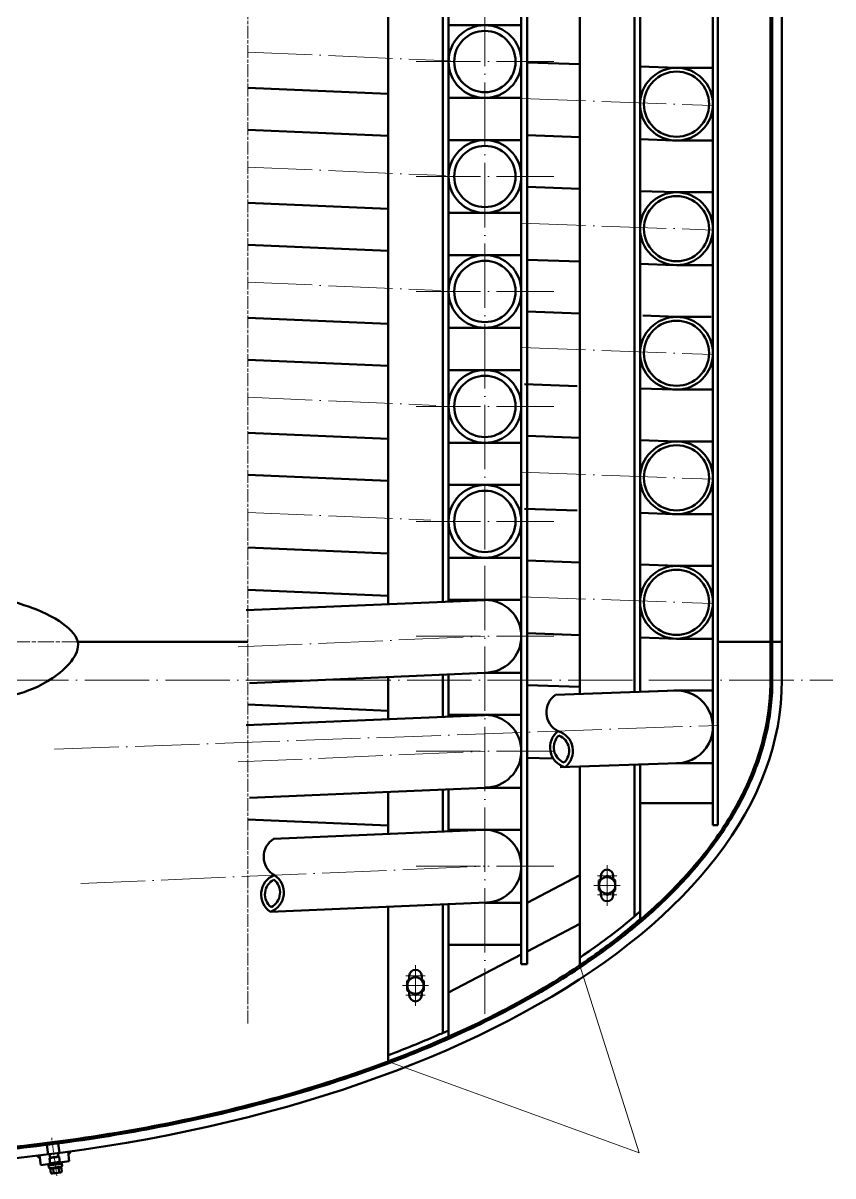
# Model space of a CAD drawing. Header units: millimetres. Extents: x 17368 to 100025, y -24769 to 12950.
# Drawn here: x 65936 to 66782, y -627 to 577 of the extents above; entities that cross this region are included whole.
import ezdxf

# ---------------------------------------------------------------- set-up
doc = ezdxf.new("R2010")
doc.units = ezdxf.units.MM
doc.header["$LTSCALE"] = 2.8
for name, pattern in [('ACAD_ISO04W100', [30, 24, -3, 0, -3]), ('AM_ISO08W050', [18, 12, -1.5, 3, -1.5]), ('AM_ISO08W050x2', [9, 6, -0.75, 1.5, -0.75]), ('DASHDOT', [30.5, 24, -3, 0.5, -3])]:
    doc.linetypes.add(name, pattern=pattern)
doc.layers.get('0').update_dxf_attribs({"lineweight": 50})
for name, color, linetype, lineweight in [('AM_0N', 7, 'Continuous', 50), ('AM_4', 3, 'Continuous', 15), ('AM_4N', 3, 'Continuous', 15), ('AM_7N', 4, 'AM_ISO08W050', 15), ('DASH_DOT_LINE', 255, 'DASHDOT', 15), ('dim', 7, 'Continuous', 15), ('draw', 7, 'Continuous', 15), ('red', 1, 'ACAD_ISO04W100', 15), ('细实线', 5, 'Continuous', 15)]:
    doc.layers.add(name, color=color, linetype=linetype, lineweight=lineweight)

# ---------------------------------------------------------------- blocks, each defined once
blk = doc.blocks.new('A$C07E01CA7')
at = {"color": 7, "linetype": 'Continuous', "lineweight": 50}
for p, q in [((0, 9.9), (-8.6, 5)), ((-8.6, 5), (-8.6, -5)), ((8.6, 5), (0, 9.9)), ((8.6, -5), (8.6, 5)), ((-8.6, -5), (0, -9.9)), ((0, -9.9), (8.6, -5))]:
    blk.add_line(p, q, dxfattribs=at)
blk.add_circle((0, 0), 8.6, dxfattribs=at)
at = {"layer": 'DASH_DOT_LINE', "color": 1, "linetype": 'DASHDOT', "lineweight": 15}
for p, q in [((-8.3, 0), (8.3, 0)), ((0, 8.3), (0, -8.3))]:
    blk.add_line(p, q, dxfattribs=at)

msp = doc.modelspace()

# ---------------------------------------------------------------- hatches: boundary and pattern name
at = {"layer": 'dim'}
h = msp.add_hatch(dxfattribs=at)
h.set_pattern_fill('ANSI37', color=256, scale=0.1, angle=-7.62934529, style=0)
h.set_pattern_definition([(142.6320977, (98902.48463, 9645.2981), (0.192700499, 0.2523346344), []), (52.6320977, (98902.48463, 9645.2981), (0.2523346344, -0.192700499), [])])
h.paths.add_polyline_path([(65986.17823, -601.3167), (65983.60116, -604.68884), (65983.20273, -601.71542)])
h = msp.add_hatch(dxfattribs=at)
h.set_pattern_fill('ANSI37', color=256, scale=0.1, angle=-7.62934529, style=0)
h.set_pattern_definition([(142.6320977, (98892.5732, 9644.20023), (0.192700499, 0.2523346344), []), (52.6320977, (98892.5732, 9644.20023), (0.2523346344, -0.192700499), [])])
h.paths.add_polyline_path([(65953.86691, -608.44294), (65950.49297, -605.86823), (65953.46848, -605.46952)])

# ---------------------------------------------------------------- linework, layer by layer
for p, q in [((66716.3313, 2335.41), (66716.3313, -69.59)), ((66718.3313, 2335.41), (66718.3313, -69.59)), ((66728.3313, 2340.41), (66728.3313, -69.59)), ((66374.35605, 2062.84021), (66374.35605, -27.73065)), ((66380.35605, 2062.84021), (66380.35605, -27.47351)), ((66517.35605, 2062.84021), (66517.35605, -123.83945)), ((66574.35605, 2062.84021), (66574.35605, -121.77876)), ((66580.35605, 2062.84021), (66580.35605, -121.56185)), ((66656.30951, 1811.81105), (66656.30951, -260.74392)), ((66661.30951, 1811.81105), (66661.30951, -260.74392)), ((66456.30951, 1646.25469), (66456.30951, -405.95465)), ((66462.30951, 1646.25469), (66462.30951, -405.95465)), ((66317.35605, 1165.1635), (66317.35605, -30.17351)), ((66380.35605, 574.33943), (66456.30951, 574.33943)), ((66517.35605, 533.45738), (66462.30951, 535.44517)), ((66618.3313, 529.81105), (66580.35605, 531.18238)), ((66618.3313, 529.81105), (66656.30951, 529.81105)), ((66170.8828, 508.90948), (66317.35605, 502.63205)), ((66380.35605, 498.30454), (66456.30951, 498.30454)), ((66170.8828, 464.97924), (66317.35605, 458.70182)), ((66517.35605, 457.45738), (66462.30951, 459.44517)), ((66380.35605, 454.33943), (66456.30951, 454.33943)), ((66615.59043, 453.91002), (66580.35605, 455.18238)), ((66618.3313, 453.81105), (66656.30951, 453.81105)), ((66517.35605, 403.45738), (66462.30951, 405.44517)), ((66618.3313, 399.81105), (66580.35605, 401.18238)), ((66618.3313, 399.81105), (66656.30951, 399.81105)), ((66170.8828, 388.90948), (66317.35605, 382.63205)), ((66380.35605, 378.30454), (66456.30951, 378.30454)), ((66170.8828, 344.97924), (66317.35605, 338.70182)), ((66380.35605, 334.33943), (66456.30951, 334.33943)), ((66517.35605, 327.45738), (66462.30951, 329.44517)), ((66615.59043, 323.91002), (66580.35605, 325.18238)), ((66618.3313, 323.81105), (66656.30951, 323.81105)), ((66170.8828, 268.90948), (66317.35605, 262.63205)), ((66517.35605, 273.45738), (66462.30951, 275.44517)), ((66618.3313, 269.81105), (66583.09692, 271.0834)), ((66616.38384, 269.88137), (66654.36205, 269.88137)), ((66380.35605, 258.30454), (66456.30951, 258.30454)), ((66170.8828, 224.97924), (66317.35605, 218.70182)), ((66380.35605, 214.33943), (66456.30951, 214.33943)), ((66514.6134, 197.50688), (66459.56685, 199.49467)), ((66615.59043, 193.91002), (66580.35605, 195.18238)), ((66618.3313, 193.81105), (66656.30951, 193.81105)), ((66170.8828, 148.90948), (66317.35605, 142.63205)), ((66517.35605, 143.45738), (66462.30951, 145.44517)), ((66380.35605, 138.30454), (66456.30951, 138.30454)), ((66618.3313, 139.81105), (66580.35605, 141.1829)), ((66618.3313, 139.81105), (66656.30951, 139.81105)), ((66170.8828, 104.97924), (66317.35605, 98.70182)), ((66380.35605, 94.33943), (66456.30951, 94.33943)), ((66514.6134, 67.50688), (66459.56685, 69.49467)), ((66615.59043, 63.91002), (66580.35605, 65.18238)), ((66618.3313, 63.81105), (66656.30951, 63.81105)), ((66170.8828, 28.90948), (66317.35605, 22.63205)), ((66380.35605, 18.30454), (66456.30951, 18.30454)), ((66517.35605, 13.45877), (66462.30951, 15.44732)), ((66618.3313, 9.81105), (66580.35605, 11.1829)), ((66618.3313, 9.81105), (66656.30951, 9.81105)), ((66170.8828, -15.02076), (66317.35605, -21.29818)), ((66169.25572, -36.52067), (66418.3313, -25.846)), ((66380.35605, -25.66057), (66456.30951, -25.66057)), ((66380.35605, -25.66057), (66456.30951, -25.66057)), ((65993.3313, -69.59), (66170.8828, -69.59)), ((66517.35605, -62.48385), (66462.30951, -60.50437)), ((66619.70211, -66.16422), (66580.35605, -64.74933)), ((66618.3313, -66.18895), (66656.30951, -66.18895)), ((66661.30951, -69.59), (66728.3313, -69.59)), ((66716.3313, -69.59), (66716.3313, -109.59)), ((66718.3313, -69.59), (66718.3313, -109.59)), ((66728.3313, -69.59), (66728.3313, -109.59)), ((66172.50988, -112.45097), (66418.3313, -101.91576)), ((66317.35605, -106.24327), (66317.35605, -150.17351)), ((66374.35605, -103.80042), (66374.35605, -147.73065)), ((66380.35605, -103.54327), (66380.35605, -147.47351)), ((66418.3313, -101.69546), (66456.30951, -101.69546)), ((66517.35605, -116.54262), (66462.30951, -114.55483)), ((66491.98737, -124.75659), (66618.3313, -120.18895)), ((66618.3313, -120.18895), (66580.35605, -121.56028)), ((66618.3313, -120.18895), (66656.30951, -120.18895)), ((66170.8828, -135.02076), (66317.35605, -141.29818)), ((66169.25572, -156.52067), (66418.3313, -145.846)), ((66380.35605, -145.66057), (66456.30951, -145.66057)), ((66462.30951, -190.46977), (66487.85781, -191.39411)), ((66496.89854, -200.40119), (66619.70211, -196.16422)), ((66517.35605, -199.69537), (66517.35605, -407.15979)), ((66574.35605, -197.72875), (66574.35605, -356.15173)), ((66580.35605, -197.52174), (66580.35605, -358.92312)), ((66618.3313, -196.18895), (66656.30951, -196.18895)), ((66172.50988, -232.45097), (66418.3313, -221.91576)), ((66317.35605, -226.24327), (66317.35605, -269.9532)), ((66374.35605, -223.80042), (66374.35605, -267.51035)), ((66380.35605, -223.54327), (66380.35605, -267.2532)), ((66418.3313, -221.69546), (66456.30951, -221.69546)), ((66580.35605, -237.8791), (66656.30951, -237.8791)), ((66170.8828, -255.02076), (66317.35605, -261.29818)), ((66656.30951, -260.74392), (66661.30951, -260.74392)), ((66197.83071, -275.07572), (66416.70422, -265.69542)), ((66380.35605, -265.66057), (66456.30951, -265.66057)), ((66462.30951, -341.96509), (66517.35605, -313.17487)), ((66539.35605, -313.6605), (66539.35605, -317.48828)), ((66552.35605, -313.6605), (66552.35605, -317.48828)), ((66539.35605, -329.83272), (66539.35605, -333.6605)), ((66552.35605, -329.83272), (66552.35605, -333.6605)), ((66194.6442, -351.28205), (66419.95838, -341.62572)), ((66317.35605, -346.02297), (66317.35605, -507.39561)), ((66374.35605, -343.58011), (66374.35605, -477.72815)), ((66380.35605, -343.32297), (66380.35605, -481.63687)), ((66418.3313, -341.73034), (66456.30951, -341.73034)), ((66462.30951, -392.74826), (66517.35605, -363.95804)), ((66380.35605, -385.69546), (66456.30951, -385.69546)), ((66380.35605, -435.61122), (66456.30951, -395.88635)), ((66456.30951, -405.95465), (66462.30951, -405.95465)), ((66339.35605, -418.26369), (66339.35605, -422.09147)), ((66352.35605, -418.26369), (66352.35605, -422.09147)), ((66339.35605, -434.43591), (66339.35605, -438.26369)), ((66352.35605, -434.43591), (66352.35605, -438.26369))]:
    msp.add_line(p, q)
for centre, radius in [((66418.3313, 536.33943), 38), ((66418.3313, 536.33943), 32), ((66618.3313, 491.81105), 38), ((66618.3313, 491.81105), 34), ((66418.3313, 416.33943), 38), ((66418.3313, 416.33943), 32), ((66618.3313, 361.81105), 38), ((66618.3313, 361.81105), 34), ((66418.3313, 296.33943), 38), ((66418.3313, 296.33943), 32), ((66618.3313, 231.81105), 38), ((66618.3313, 231.81105), 34), ((66418.3313, 176.33943), 38), ((66418.3313, 176.33943), 32), ((66618.3313, 101.81105), 38), ((66618.3313, 101.81105), 34), ((66418.3313, 56.33943), 38), ((66418.3313, 56.33943), 32), ((66618.3313, -28.18895), 38), ((66618.3313, -28.18895), 34)]:
    msp.add_circle(centre, radius)
for centre, radius, start, end in [((66418.3313, -63.66057), 38, 270, 90), ((66618.3313, -158.18895), 38, 271.88474566, 94.1409594), ((66504.75246, -142.88918), 22.17517, 124.84514427, 243.03474258), ((66418.3313, -183.66057), 38, 270, 90), ((66507.81208, -179.71348), 21.51845, 127.55141036, 253.91733699), ((66507.51971, -179.60119), 17.25186, 133.89412147, 247.70472787), ((66488.81361, -183.31509), 21.48295, 307.36350272, 74.10524462), ((66489.01351, -183.13124), 17.25186, 313.89412147, 67.70472787), ((66209.61002, -293.86364), 22.17517, 121.87323251, 240.06283083), ((66418.3313, -303.66057), 38, 272.45403167, 92.45403167), ((66545.85605, -313.6605), 6.5, 0, 180), ((66206.16777, -333.15828), 21.47706, 110.79312815, 237.55067344), ((66205.95835, -332.99643), 17.25186, 117.20333548, 231.01394187), ((66186.94358, -331.19604), 21.51156, 290.97586649, 57.3679351), ((66187.21799, -331.06265), 17.25186, 297.20333548, 51.01394187), ((66545.85605, -333.6605), 6.5, 180, 0), ((66345.85605, -418.26369), 6.5, 0, 180), ((66345.85605, -438.26369), 6.5, 180, 0), ((65905.38569, 590.11132), 1172.28027, 290.57459132, 293.90165021)]:
    msp.add_arc(centre, radius, start, end)
msp.add_ellipse((65718.3313, -109.59), major_axis=(-1010, 0), ratio=0.504950495, start_param=1.6898895287, end_param=3.1415926536)
msp.add_spline([(65798.3313, 8.9589), (65891.62312, -16.03857), (65937.12815, -31.02271), (65974.22607, -47.96317), (65993.3313, -69.59), (65966.859, -107.39637), (65927.44781, -124.92459), (65862.23946, -139.81963), (65798.3313, -151.0411)], degree=3)
for points, knots in [([(65838.3313, -605.95911), (65866.78556, -604.23087), (65895.09176, -601.88811), (65959.93467, -595.07141), (65996.28909, -590.16101), (66067.66487, -578.31857), (66102.68603, -571.38655), (66170.94875, -555.5918), (66204.19012, -546.72909), (66268.46867, -527.19), (66299.50567, -516.51365), (66358.97833, -493.48977), (66387.4138, -481.14227), (66441.31913, -454.94326), (66466.78877, -441.09178), (66514.4369, -412.07583), (66536.61513, -396.91142), (66577.40044, -365.48325), (66596.0072, -349.21965), (66629.4238, -315.82606), (66644.23331, -298.69651), (66669.89407, -263.81482), (66680.74528, -246.06347), (66698.39945, -210.17438), (66705.20316, -192.03739), (66714.73458, -155.57995), (66717.46358, -137.25911), (66718.2726, -115.81472), (66718.3313, -112.70236), (66718.3313, -109.59)], [1.6904940615, 1.6904940615, 1.6904940615, 1.6904940615, 1.7760555811, 1.7760555811, 1.8882630346, 1.8882630346, 2.0004704882, 2.0004704882, 2.1126779418, 2.1126779418, 2.2248853953, 2.2248853953, 2.3370928489, 2.3370928489, 2.4493003025, 2.4493003025, 2.5615077561, 2.5615077561, 2.6737152096, 2.6737152096, 2.7859226632, 2.7859226632, 2.8981301168, 2.8981301168, 3.0103375703, 3.0103375703, 3.1225450239, 3.1225450239, 3.1415926536, 3.1415926536, 3.1415926536, 3.1415926536]), ([(65841.94168, -603.73246), (65868.29589, -602.08119), (65894.51864, -599.90216), (65964.37447, -592.64876), (66007.61033, -586.61309), (66092.07208, -571.68819), (66133.29824, -562.79993), (66212.99097, -542.33701), (66251.45754, -530.76312), (66324.93078, -505.15032), (66359.93637, -491.11123), (66425.84916, -460.84114), (66456.75443, -444.60928), (66513.90229, -410.27623), (66540.1438, -392.17459), (66583.45881, -357.6822), (66601.33503, -341.526), (66633.34339, -308.41444), (66647.47808, -291.45957), (66671.86107, -256.99225), (66682.11218, -239.47984), (66698.65894, -204.12544), (66704.95744, -186.28271), (66713.58948, -150.45273), (66715.92512, -132.46374), (66716.31513, -112.8436), (66716.3313, -111.2168), (66716.3313, -109.59)], [1.6942390838, 1.6942390838, 1.6942390838, 1.6942390838, 1.7736035738, 1.7736035738, 1.9074124884, 1.9074124884, 2.041221403, 2.041221403, 2.1750303176, 2.1750303176, 2.3088392322, 2.3088392322, 2.4426481467, 2.4426481467, 2.5764570613, 2.5764570613, 2.6874767556, 2.6874767556, 2.7984964498, 2.7984964498, 2.909516144, 2.909516144, 3.0205358383, 3.0205358383, 3.1315555325, 3.1315555325, 3.1415926536, 3.1415926536, 3.1415926536, 3.1415926536]), ([(66517.35605, -399.17918), (66521.55227, -396.34335), (66525.68635, -393.48643), (66547.90368, -377.78375), (66564.79407, -364.55488), (66580.35605, -350.99629)], [2.499916568, 2.499916568, 2.499916568, 2.499916568, 2.52124934519, 2.52124934519, 2.61634104236, 2.61634104236, 2.61634104236, 2.61634104236]), ([(66517.35605, -407.15979), (66532.02541, -397.22585), (66545.94727, -387.02924), (66566.42131, -370.77949), (66573.51402, -364.88433), (66580.35605, -358.92312)], [2.50089526707, 2.50089526707, 2.50089526707, 2.50089526707, 2.57496829021, 2.57496829021, 2.61634104236, 2.61634104236, 2.61634104236, 2.61634104236]), ([(66317.35605, -500.98293), (66334.6783, -494.4328), (66351.56579, -487.60219), (66372.13662, -478.71119), (66376.26177, -476.89816), (66380.35605, -475.06845)], [2.213544880324, 2.213544880324, 2.213544880324, 2.213544880324, 2.278761189773, 2.278761189773, 2.295270439922, 2.295270439922, 2.295270439922, 2.295270439922])]:
    msp.add_open_spline(points, degree=3, knots=knots)
at = {"layer": 'AM_0N'}
for p, q in [((65962.3836, -604.46598), (65961.05544, -594.55424)), ((65974.28245, -602.91072), (65972.95692, -593.0186)), ((65983.60116, -604.68884), (65986.17823, -601.3167)), ((65953.86691, -608.44294), (65950.49297, -605.86823)), ((65965.22396, -613.51446), (65964.70802, -614.28306)), ((65973.91934, -612.34929), (65974.61943, -612.95495)), ((65974.81865, -614.44166), (65974.1081, -613.47871)), ((65964.90723, -615.76977), (65965.3392, -614.65373))]:
    msp.add_line(p, q, dxfattribs=at)
at = {"layer": 'AM_0N', "extrusion": (-0.991141, -0.132812, 0)}
for p, q in [((65983.20273, -601.71542), (65984.53084, -611.62683)), ((65953.45081, -605.56783), (65954.7966, -615.61118)), ((65963.98792, -604.29018), (65964.45276, -607.75917)), ((65972.6833, -603.12501), (65973.14814, -606.594))]:
    msp.add_line(p, q, dxfattribs=at)
at = {"layer": 'AM_0N', "extrusion": (-0.132812, 0.991141, 0)}
for p, q in [((65984.53084, -611.62683), (65954.7966, -615.61118)), ((65963.02308, -614.50884), (65976.30437, -612.72917)), ((65973.83763, -607.12054), (65963.92621, -608.44866)), ((65973.14814, -606.594), (65964.45276, -607.75917)), ((65974.61943, -612.95495), (65964.70802, -614.28306)), ((65973.91934, -612.34929), (65965.22396, -613.51446)), ((65964.90723, -615.76977), (65962.92495, -616.0354)), ((65976.50359, -614.21588), (65963.22229, -615.99555)), ((65964.31453, -618.87601), (65964.53753, -618.84613)), ((65975.98522, -617.31215), (65964.53753, -618.84613)), ((65976.09147, -618.10507), (65964.64378, -619.63904)), ((65974.81865, -614.44166), (65964.90723, -615.76977)), ((65975.35051, -623.45083), (65966.76598, -624.60115)), ((65976.80093, -614.17603), (65974.81865, -614.44166)), ((65975.98522, -617.31215), (65976.20822, -617.28227))]:
    msp.add_line(p, q, dxfattribs=at)
at = {"layer": 'AM_0N', "extrusion": (-0.794755, 0.606931, 0)}
msp.add_line((65963.92621, -608.44866), (65964.45276, -607.75917), dxfattribs=at)
at = {"layer": 'AM_0N', "extrusion": (0.991141, 0.132812, 0)}
for p, q in [((65964.70802, -614.28306), (65963.92621, -608.44866)), ((65974.61943, -612.95495), (65973.83763, -607.12054)), ((65976.30437, -612.72917), (65976.50359, -614.21588)), ((65963.19057, -618.01768), (65962.92495, -616.0354)), ((65963.22229, -615.99555), (65963.02308, -614.50884)), ((65964.53753, -618.84613), (65965.21487, -623.90095)), ((65968.07803, -623.51729), (65967.50694, -619.25538)), ((65973.7994, -622.75063), (65973.22831, -618.48873)), ((65975.98522, -617.31215), (65976.66256, -622.36697)), ((65977.06655, -616.15832), (65976.80093, -614.17603))]:
    msp.add_line(p, q, dxfattribs=at)
at = {"layer": 'AM_0N', "extrusion": (0.606931, 0.794755, 0)}
msp.add_line((65973.83763, -607.12054), (65973.14814, -606.594), dxfattribs=at)
at = {"layer": 'AM_0N', "extrusion": (-0.153828, 0.988098, 0)}
msp.add_line((65974.61943, -612.95495), (65974.30334, -613.00415), dxfattribs=at)
at = {"layer": 'AM_0N', "extrusion": (-0.111736, 0.993738, 0)}
msp.add_line((65964.70802, -614.28306), (65965.02591, -614.24732), dxfattribs=at)
at = {"layer": 'AM_0N'}
for centre, radius, start, end in [((65974.34949, -613.30058), 0.3, 98.84881602, 216.42317865), ((65964.18172, -617.88487), 1, 187.63209768, 277.63209768), ((65965.05943, -614.54544), 0.3, 338.84101671, 96.41537935), ((65966.55229, -623.00639), 1.60901, 213.77746262, 277.63209768), ((65966.55229, -623.00639), 1.60901, 277.63209768, 341.48673275), ((65970.38382, -618.99295), 5.07802, 242.99470717, 312.2694882), ((65975.13681, -621.85607), 1.60901, 213.77746262, 277.63209768), ((65975.13681, -621.85607), 1.60901, 277.63209768, 341.48673275), ((65976.07541, -616.29113), 1, 277.63209768, 7.63209768)]:
    msp.add_arc(centre, radius, start, end, dxfattribs=at)
at = {"layer": 'AM_4', "extrusion": (-0.132812, 0.991141, 0)}
msp.add_line((65974.05215, -613.34043), (65965.35677, -614.5056), dxfattribs=at)
at = {"layer": 'AM_4N', "extrusion": (-0.991141, -0.132812, 0)}
for p, q in [((65963.92621, -608.44866), (65963.3799, -604.37165)), ((65973.83763, -607.12054), (65973.29131, -603.04353))]:
    msp.add_line(p, q, dxfattribs=at)
at = {"layer": 'AM_4N', "extrusion": (0.991141, 0.132812, 0)}
for p, q in [((65964.45276, -607.75917), (65965.35677, -614.5056)), ((65973.14814, -606.594), (65974.05215, -613.34043))]:
    msp.add_line(p, q, dxfattribs=at)
at = {"layer": 'AM_7N', "linetype": 'AM_ISO08W050x2', "lineweight": 18, "ltscale": 0.8}
msp.add_line((66170.8828, -467.8468), (66170.8828, 1884.1235), dxfattribs=at)
at = {"layer": 'AM_7N', "linetype": 'AM_ISO08W050x2'}
msp.add_line((65548.3558, -69.59), (66011.6706, -69.59), dxfattribs=at)
at = {"layer": 'AM_7N', "linetype": 'AM_ISO08W050x2', "ltscale": 0.5, "extrusion": (0.991141, 0.132812, 0)}
msp.add_line((65971.45668, -626.99941), (65966.14566, -587.36453), dxfattribs=at)
at = {"layer": 'draw'}
for p, q in [((66579.33841, -602.74939), (66517.35605, -407.15979)), ((66317.35605, -507.39561), (66579.33841, -602.74939))]:
    msp.add_line(p, q, dxfattribs=at)
at = {"layer": 'red'}
for p, q in [((66418.3313, 1691.95003), (66418.3313, -457.6609)), ((66170.8828, 546.17329), (66382.36432, 537.10979)), ((66346.46659, 536.33943), (66490.19601, 536.33943)), ((66456.30951, 497.66183), (66656.30655, 490.43972)), ((66170.8828, 426.06313), (66377.22618, 417.21985)), ((66346.46659, 416.33943), (66490.19601, 416.33943)), ((66456.30951, 367.66183), (66656.30655, 360.43972)), ((66170.8828, 305.95298), (66372.08803, 297.3299)), ((66346.46659, 296.33943), (66490.19601, 296.33943)), ((66456.30951, 237.66183), (66656.30655, 230.43972)), ((66170.8828, 185.84283), (66366.94989, 177.43995)), ((66346.46659, 176.33943), (66490.19601, 176.33943)), ((66456.30951, 107.66183), (66656.30655, 100.43972)), ((66170.8828, 65.73267), (66361.81175, 57.55)), ((66346.46659, 56.33943), (66490.19601, 56.33943)), ((66456.30951, -22.33678), (66656.30655, -29.55889)), ((66160.60652, -74.70592), (66418.3313, -63.66057)), ((66346.46659, -63.66057), (66490.19601, -63.66057)), ((64655.05488, -109.59), (66781.60772, -109.59)), ((65969.10845, -181.63311), (66661.30951, -156.63696)), ((66160.60652, -194.70592), (66418.3313, -183.66057)), ((66346.46659, -183.66057), (66490.19601, -183.66057)), ((65996.42443, -321.7423), (66418.3313, -303.66057)), ((66346.46659, -303.66057), (66490.19601, -303.66057)), ((66545.85605, -344.89305), (66545.85605, -302.42795)), ((66559.53372, -323.6605), (66532.17839, -323.6605)), ((66535.69383, -313.6605), (66556.01828, -313.6605)), ((66535.69383, -333.6605), (66556.01828, -333.6605)), ((66345.85605, -449.49624), (66345.85605, -407.03114)), ((66345.85605, -449.49624), (66345.85605, -407.03114)), ((66335.69383, -418.26369), (66356.01828, -418.26369)), ((66335.69383, -418.26369), (66356.01828, -418.26369)), ((66359.53372, -428.26369), (66332.17839, -428.26369)), ((66359.53372, -428.26369), (66332.17839, -428.26369)), ((66335.69383, -438.26369), (66356.01828, -438.26369)), ((66335.69383, -438.26369), (66356.01828, -438.26369))]:
    msp.add_line(p, q, dxfattribs=at)
at = {"layer": '细实线'}
for p, q in [((66580.35605, -280.22486), (66580.35605, -331.00803)), ((66317.35605, -417.77806), (66317.35605, -468.56123)), ((66339.35605, -418.26369), (66339.35605, -422.09147)), ((66352.35605, -418.26369), (66352.35605, -422.09147))]:
    msp.add_line(p, q, dxfattribs=at)
for centre, start, end in [((66345.85605, -418.26369), 0, 180), ((66345.85605, -438.26369), 180, 0)]:
    msp.add_arc(centre, 6.5, start, end, dxfattribs=at)

# ---------------------------------------------------------------- block references
for p in [(66545.85605, -323.6605), (66345.85605, -428.26369)]:
    msp.add_blockref('A$C07E01CA7', p, dxfattribs=at)

doc.saveas('drawing.dxf')
